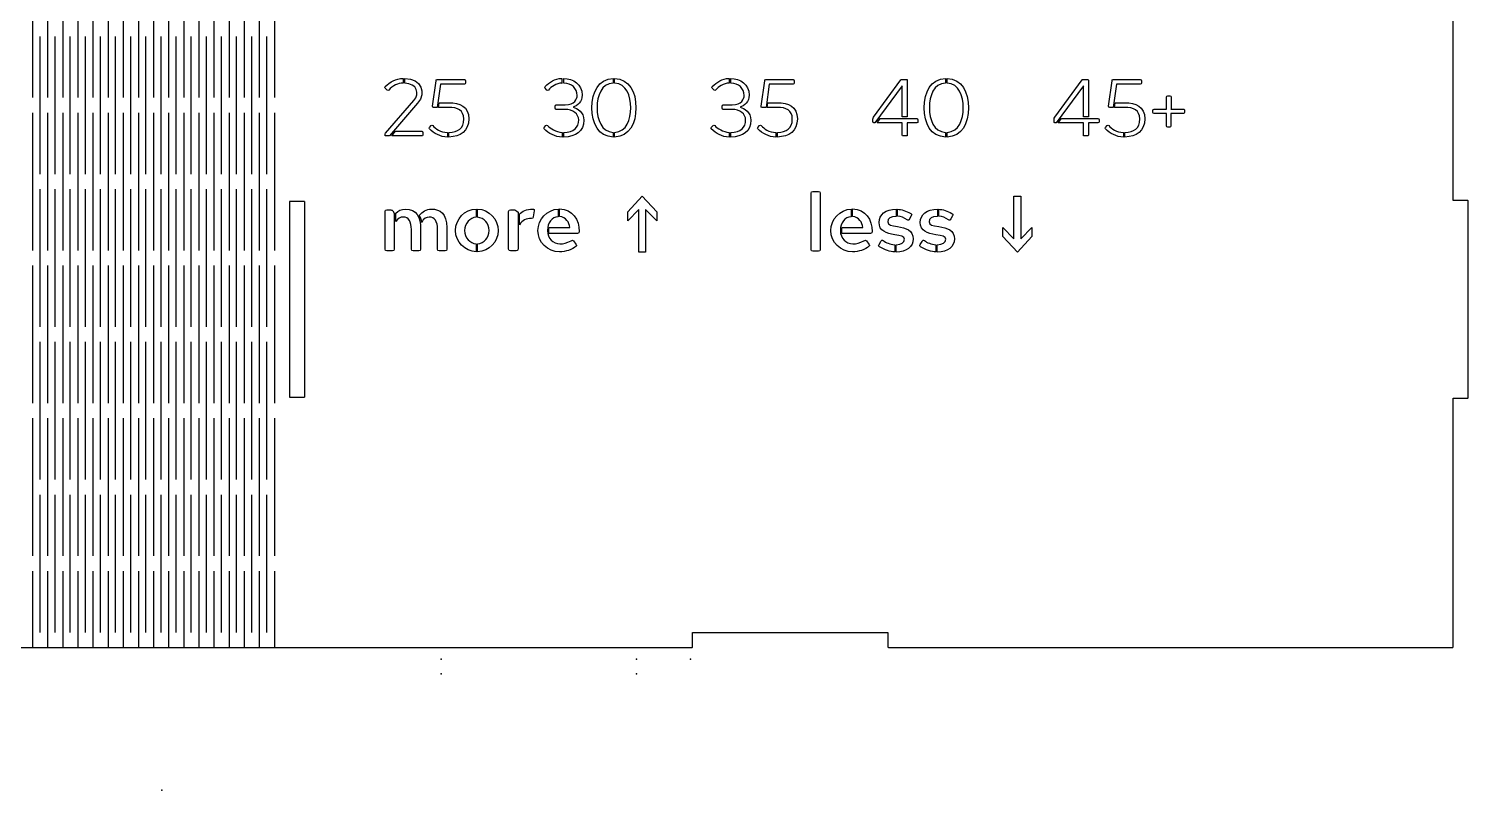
# Model space of a CAD drawing. Header units: centimetres. Extents: x 0 to 98.9, y 0 to 60.
# Drawn here: x 28.56 to 57.13, y 0 to 15.11 of the extents above; entities that cross this region are included whole.
import ezdxf

# ---------------------------------------------------------------- set-up
doc = ezdxf.new("R2010")
doc.units = ezdxf.units.CM
doc.header["$MEASUREMENT"] = 0
for name, color, linetype in [('librarydisplayBookMeasured-cut v5_Inner side slot', 7, 'Continuous'), ('librarydisplayBookMeasured-cut v5_Sketch7', 7, 'Continuous'), ('librarydisplayNEW v15_Front face', 7, 'Continuous'), ('librarydisplayNEW v15_LED supports', 7, 'Continuous')]:
    doc.layers.add(name, color=color, linetype=linetype)

# ---------------------------------------------------------------- blocks, each defined once
blk = doc.blocks.new('librarydisplayNEWv15')
at = {"layer": 'librarydisplayNEW v15_Front face'}
for p, q in [((4.787, 14.126), (4.787, 14.033)), ((4.787, 14.033), (4.791, 14.033)), ((4.82, 14.033), (4.82, 14.126)), ((5.372, 13.574), (5.443, 14.081)), ((5.465, 14.104), (6.006, 14.104)), ((5.528, 14.011), (5.465, 13.552)), ((6.006, 14.011), (5.528, 14.011)), ((6.028, 14.081), (6.028, 14.033)), ((7.939, 14.126), (7.939, 14.033)), ((7.939, 14.033), (7.943, 14.033)), ((7.98, 14.033), (7.98, 14.126)), ((8.958, 14.126), (8.958, 14.033)), ((8.987, 14.033), (8.987, 14.126)), ((11.258, 14.126), (11.258, 14.033)), ((11.258, 14.033), (11.262, 14.033)), ((11.295, 14.033), (11.295, 14.126)), ((11.895, 13.574), (11.966, 14.081)), ((11.988, 14.104), (12.529, 14.104)), ((12.055, 14.011), (11.992, 13.552)), ((12.529, 14.011), (12.055, 14.011)), ((12.551, 14.081), (12.551, 14.033)), ((14.129, 13.359), (14.67, 14.096)), ((14.696, 14.107), (14.773, 14.107)), ((14.796, 14.085), (14.796, 13.367)), ((15.555, 14.126), (15.555, 14.033)), ((15.588, 14.033), (15.588, 14.126)), ((17.726, 13.359), (18.266, 14.096)), ((18.292, 14.107), (18.37, 14.107)), ((18.392, 14.085), (18.392, 13.367)), ((18.792, 13.574), (18.863, 14.081)), ((18.885, 14.104), (19.422, 14.104)), ((18.948, 14.011), (18.885, 13.552)), ((19.422, 14.011), (18.948, 14.011)), ((19.444, 14.081), (19.444, 14.033)), ((4.468, 13.896), (4.431, 13.933)), ((7.643, 13.896), (7.606, 13.933)), ((10.962, 13.896), (10.925, 13.933)), ((14.696, 13.978), (14.155, 13.248)), ((14.696, 13.363), (14.696, 13.978)), ((18.292, 13.978), (17.751, 13.248)), ((18.292, 13.363), (18.292, 13.978)), ((19.944, 13.515), (19.944, 13.759)), ((19.967, 13.781), (20.011, 13.781)), ((20.033, 13.759), (20.033, 13.518)), ((4.439, 13.041), (5.002, 13.689)), ((5.076, 13.633), (4.517, 12.985)), ((5.465, 13.552), (5.394, 13.552)), ((5.491, 13.552), (5.502, 13.644)), ((5.691, 13.552), (5.491, 13.552)), ((5.502, 13.644), (5.691, 13.644)), ((7.806, 13.533), (7.806, 13.578)), ((7.828, 13.6), (8.006, 13.6)), ((7.998, 13.511), (7.828, 13.511)), ((11.121, 13.533), (11.121, 13.578)), ((11.143, 13.6), (11.321, 13.6)), ((11.314, 13.511), (11.143, 13.511)), ((11.992, 13.552), (11.917, 13.552)), ((12.014, 13.552), (12.025, 13.644)), ((12.214, 13.552), (12.014, 13.552)), ((12.025, 13.644), (12.214, 13.644)), ((18.885, 13.552), (18.815, 13.552)), ((18.911, 13.552), (18.922, 13.644)), ((19.111, 13.552), (18.911, 13.552)), ((18.922, 13.644), (19.111, 13.644)), ((19.674, 13.452), (19.674, 13.492)), ((19.696, 13.515), (19.944, 13.515)), ((20.03, 13.518), (20.278, 13.518)), ((20.033, 13.518), (20.03, 13.518)), ((20.3, 13.496), (20.3, 13.452)), ((5.309, 13.152), (5.346, 13.189)), ((7.587, 13.155), (7.621, 13.192)), ((10.906, 13.155), (10.94, 13.192)), ((11.829, 13.152), (11.866, 13.189)), ((14.114, 13.27), (14.114, 13.315)), ((14.155, 13.248), (14.133, 13.248)), ((14.196, 13.244), (14.258, 13.329)), ((14.696, 13.244), (14.196, 13.244)), ((14.258, 13.329), (14.985, 13.329)), ((14.696, 13.367), (14.696, 13.363)), ((14.796, 13.367), (14.696, 13.367)), ((14.696, 13.007), (14.696, 13.244)), ((14.796, 13.244), (14.796, 13.007)), ((14.985, 13.244), (14.796, 13.244)), ((15.007, 13.307), (15.007, 13.267)), ((17.711, 13.27), (17.711, 13.315)), ((17.751, 13.248), (17.729, 13.248)), ((17.792, 13.244), (17.855, 13.329)), ((18.292, 13.244), (17.792, 13.244)), ((17.855, 13.329), (18.581, 13.329)), ((18.392, 13.367), (18.292, 13.367)), ((18.292, 13.367), (18.292, 13.363)), ((18.292, 13.007), (18.292, 13.244)), ((18.392, 13.244), (18.392, 13.007)), ((18.581, 13.244), (18.392, 13.244)), ((18.603, 13.307), (18.603, 13.267)), ((18.729, 13.152), (18.766, 13.189)), ((19.944, 13.429), (19.696, 13.429)), ((19.944, 13.181), (19.944, 13.429)), ((20.007, 13.159), (19.967, 13.159)), ((20.278, 13.429), (20.03, 13.429)), ((20.03, 13.429), (20.03, 13.181)), ((4.428, 12.996), (4.428, 13.011)), ((4.517, 12.985), (4.439, 12.985)), ((4.561, 12.985), (4.639, 13.078)), ((5.157, 12.985), (4.561, 12.985)), ((4.639, 13.078), (5.157, 13.078)), ((5.18, 13.055), (5.18, 13.007)), ((5.669, 13.052), (5.669, 12.963)), ((5.694, 12.963), (5.694, 13.055)), ((5.694, 13.055), (5.698, 13.055)), ((7.943, 13.055), (7.943, 12.963)), ((7.976, 12.963), (7.976, 13.055)), ((8.958, 13.055), (8.958, 12.963)), ((8.987, 12.963), (8.987, 13.055)), ((11.262, 13.055), (11.262, 12.963)), ((11.291, 12.963), (11.291, 13.055)), ((12.188, 13.052), (12.188, 12.963)), ((12.217, 12.963), (12.217, 13.055)), ((12.217, 13.055), (12.221, 13.055)), ((14.773, 12.985), (14.718, 12.985)), ((15.555, 13.055), (15.555, 12.963)), ((15.588, 12.963), (15.588, 13.055)), ((18.37, 12.985), (18.315, 12.985)), ((19.089, 13.052), (19.089, 12.963)), ((19.115, 12.963), (19.115, 13.055)), ((19.115, 13.055), (19.118, 13.055)), ((9.247, 11.477), (9.532, 11.789)), ((9.532, 11.789), (9.824, 11.477)), ((12.888, 10.733), (12.888, 11.848)), ((12.921, 11.881), (13.036, 11.881)), ((13.069, 11.848), (13.069, 10.733)), ((16.914, 10.944), (16.914, 11.789)), ((16.914, 11.789), (17.048, 11.789)), ((17.048, 11.789), (17.048, 10.944)), ((4.431, 10.737), (4.431, 11.485)), ((4.465, 11.518), (4.524, 11.518)), ((4.583, 11.5), (4.613, 11.455)), ((4.613, 11.455), (4.613, 10.737)), ((4.646, 11.451), (4.642, 11.451)), ((4.646, 11.285), (4.646, 11.451)), ((6.239, 11.533), (6.239, 11.37)), ((6.265, 11.37), (6.265, 11.533)), ((6.883, 10.737), (6.883, 11.485)), ((6.917, 11.518), (6.976, 11.518)), ((7.069, 11.47), (7.069, 10.737)), ((7.391, 11.5), (7.372, 11.381)), ((7.869, 11.533), (7.869, 11.381)), ((7.895, 11.385), (7.895, 11.537)), ((9.469, 11.522), (9.247, 11.3)), ((9.247, 11.3), (9.247, 11.477)), ((9.469, 10.677), (9.469, 11.522)), ((9.824, 11.3), (9.602, 11.522)), ((9.602, 11.522), (9.602, 10.677)), ((9.824, 11.477), (9.824, 11.3)), ((13.684, 11.533), (13.684, 11.381)), ((13.71, 11.385), (13.71, 11.537)), ((14.577, 11.529), (14.577, 11.388)), ((14.603, 11.392), (14.603, 11.529)), ((15.396, 11.529), (15.396, 11.388)), ((15.421, 11.392), (15.421, 11.529)), ((5.654, 11.166), (5.654, 10.737)), ((7.098, 11.426), (7.094, 11.426)), ((7.098, 11.222), (7.098, 11.426)), ((7.687, 11.17), (8.098, 11.17)), ((13.503, 11.17), (13.914, 11.17)), ((14.877, 11.396), (14.84, 11.337)), ((15.696, 11.396), (15.659, 11.337)), ((16.692, 11.166), (16.914, 10.944)), ((16.692, 10.988), (16.692, 11.166)), ((17.048, 10.944), (17.27, 11.166)), ((17.27, 11.166), (17.27, 10.988)), ((4.953, 10.737), (4.953, 11.125)), ((5.135, 11.144), (5.135, 10.737)), ((5.472, 10.737), (5.472, 11.125)), ((7.654, 11.111), (7.654, 11.103)), ((8.25, 11.051), (7.683, 11.051)), ((8.169, 10.9), (8.217, 10.84)), ((13.469, 11.111), (13.469, 11.103)), ((14.066, 11.051), (13.499, 11.051)), ((13.984, 10.9), (14.032, 10.84)), ((14.236, 10.833), (14.273, 10.892)), ((15.055, 10.833), (15.092, 10.892)), ((16.985, 10.677), (16.692, 10.988)), ((17.27, 10.988), (16.985, 10.677)), ((4.579, 10.703), (4.465, 10.703)), ((5.102, 10.703), (4.987, 10.703)), ((5.62, 10.703), (5.505, 10.703)), ((6.239, 10.844), (6.239, 10.685)), ((6.265, 10.685), (6.265, 10.844)), ((7.032, 10.703), (6.917, 10.703)), ((7.069, 10.737), (7.065, 10.737)), ((9.602, 10.677), (9.469, 10.677)), ((13.036, 10.7), (12.921, 10.7)), ((14.547, 10.825), (14.547, 10.685)), ((14.573, 10.681), (14.573, 10.825)), ((15.366, 10.825), (15.366, 10.685)), ((15.392, 10.681), (15.392, 10.825))]:
    blk.add_line(p, q, dxfattribs=at)
for points in [[(4.431, 13.963), (4.528, 14.059), (4.642, 14.122), (4.787, 14.126)], [(4.791, 14.033), (4.683, 14.03), (4.583, 13.985), (4.502, 13.896)], [(4.82, 14.126), (5.146, 14.118), (5.261, 13.844), (5.076, 13.633)], [(5.002, 13.689), (5.12, 13.822), (5.068, 14.026), (4.82, 14.033)], [(5.443, 14.081), (5.443, 14.1), (5.446, 14.104), (5.465, 14.104)], [(6.006, 14.104), (6.02, 14.104), (6.028, 14.1), (6.028, 14.081)], [(6.028, 14.033), (6.028, 14.018), (6.02, 14.011), (6.006, 14.011)], [(7.606, 13.963), (7.698, 14.055), (7.795, 14.122), (7.939, 14.126)], [(7.943, 14.033), (7.824, 14.03), (7.732, 13.963), (7.672, 13.896)], [(7.98, 14.126), (8.161, 14.118), (8.343, 14.015), (8.343, 13.793)], [(8.243, 13.785), (8.243, 13.937), (8.132, 14.026), (7.98, 14.033)], [(8.536, 13.544), (8.536, 13.855), (8.665, 14.115), (8.958, 14.126)], [(8.958, 14.033), (8.721, 14.026), (8.639, 13.778), (8.639, 13.544)], [(8.987, 14.126), (9.28, 14.115), (9.41, 13.855), (9.41, 13.544)], [(9.306, 13.544), (9.306, 13.778), (9.225, 14.022), (8.987, 14.033)], [(10.925, 13.963), (11.017, 14.055), (11.114, 14.122), (11.258, 14.126)], [(11.262, 14.033), (11.143, 14.03), (11.051, 13.963), (10.991, 13.896)], [(11.295, 14.126), (11.477, 14.118), (11.658, 14.015), (11.658, 13.793)], [(11.558, 13.785), (11.558, 13.937), (11.447, 14.026), (11.295, 14.033)], [(11.966, 14.081), (11.966, 14.1), (11.969, 14.104), (11.988, 14.104)], [(12.529, 14.104), (12.543, 14.104), (12.551, 14.1), (12.551, 14.081)], [(12.551, 14.033), (12.551, 14.018), (12.543, 14.011), (12.529, 14.011)], [(14.67, 14.096), (14.677, 14.104), (14.681, 14.107), (14.696, 14.107)], [(14.773, 14.107), (14.792, 14.107), (14.796, 14.1), (14.796, 14.085)], [(15.133, 13.544), (15.133, 13.855), (15.262, 14.115), (15.555, 14.126)], [(15.555, 14.033), (15.318, 14.026), (15.236, 13.778), (15.236, 13.544)], [(15.588, 14.126), (15.881, 14.115), (16.011, 13.855), (16.011, 13.544)], [(15.907, 13.544), (15.907, 13.778), (15.825, 14.022), (15.588, 14.033)], [(18.266, 14.096), (18.274, 14.104), (18.277, 14.107), (18.292, 14.107)], [(18.37, 14.107), (18.389, 14.107), (18.392, 14.1), (18.392, 14.085)], [(18.863, 14.081), (18.863, 14.1), (18.866, 14.104), (18.885, 14.104)], [(19.422, 14.104), (19.437, 14.104), (19.444, 14.1), (19.444, 14.081)], [(19.444, 14.033), (19.444, 14.018), (19.437, 14.011), (19.422, 14.011)], [(4.431, 13.933), (4.42, 13.944), (4.42, 13.952), (4.431, 13.963)], [(4.502, 13.896), (4.491, 13.885), (4.479, 13.885), (4.468, 13.896)], [(7.606, 13.933), (7.598, 13.944), (7.595, 13.952), (7.606, 13.963)], [(7.672, 13.896), (7.661, 13.885), (7.65, 13.885), (7.643, 13.896)], [(8.006, 13.6), (8.195, 13.6), (8.243, 13.722), (8.243, 13.785)], [(8.343, 13.793), (8.343, 13.67), (8.243, 13.578), (8.161, 13.555)], [(10.925, 13.933), (10.917, 13.944), (10.914, 13.952), (10.925, 13.963)], [(10.991, 13.896), (10.98, 13.885), (10.969, 13.885), (10.962, 13.896)], [(11.321, 13.6), (11.51, 13.6), (11.558, 13.722), (11.558, 13.785)], [(11.658, 13.793), (11.658, 13.67), (11.558, 13.578), (11.477, 13.555)], [(19.944, 13.759), (19.944, 13.774), (19.948, 13.781), (19.967, 13.781)], [(20.011, 13.781), (20.026, 13.781), (20.033, 13.774), (20.033, 13.759)], [(5.394, 13.552), (5.376, 13.552), (5.368, 13.555), (5.372, 13.574)], [(5.691, 13.644), (5.913, 13.644), (6.091, 13.567), (6.091, 13.326)], [(5.991, 13.322), (5.991, 13.492), (5.872, 13.552), (5.691, 13.552)], [(7.806, 13.578), (7.806, 13.592), (7.81, 13.6), (7.828, 13.6)], [(7.828, 13.511), (7.81, 13.511), (7.806, 13.515), (7.806, 13.533)], [(8.273, 13.304), (8.273, 13.422), (8.158, 13.511), (7.998, 13.511)], [(8.161, 13.555), (8.243, 13.533), (8.376, 13.459), (8.376, 13.296)], [(8.958, 12.963), (8.665, 12.97), (8.536, 13.233), (8.536, 13.544)], [(8.639, 13.544), (8.639, 13.311), (8.721, 13.066), (8.958, 13.055)], [(9.41, 13.544), (9.41, 13.233), (9.28, 12.974), (8.987, 12.963)], [(8.987, 13.055), (9.228, 13.066), (9.306, 13.311), (9.306, 13.544)], [(11.121, 13.578), (11.121, 13.592), (11.125, 13.6), (11.143, 13.6)], [(11.143, 13.511), (11.125, 13.511), (11.121, 13.515), (11.121, 13.533)], [(11.588, 13.304), (11.588, 13.422), (11.473, 13.511), (11.314, 13.511)], [(11.477, 13.555), (11.558, 13.533), (11.692, 13.459), (11.692, 13.296)], [(11.917, 13.552), (11.899, 13.552), (11.892, 13.555), (11.895, 13.574)], [(12.214, 13.644), (12.436, 13.644), (12.614, 13.567), (12.614, 13.326)], [(12.514, 13.322), (12.514, 13.492), (12.395, 13.552), (12.214, 13.552)], [(15.555, 12.963), (15.262, 12.97), (15.133, 13.233), (15.133, 13.544)], [(15.236, 13.544), (15.236, 13.311), (15.318, 13.066), (15.555, 13.055)], [(15.588, 13.055), (15.829, 13.066), (15.907, 13.311), (15.907, 13.544)], [(16.011, 13.544), (16.011, 13.233), (15.881, 12.974), (15.588, 12.963)], [(18.815, 13.552), (18.796, 13.552), (18.789, 13.555), (18.792, 13.574)], [(19.111, 13.644), (19.333, 13.644), (19.511, 13.567), (19.511, 13.326)], [(19.411, 13.322), (19.411, 13.492), (19.292, 13.552), (19.111, 13.552)], [(19.674, 13.492), (19.674, 13.511), (19.678, 13.515), (19.696, 13.515)], [(19.696, 13.429), (19.678, 13.429), (19.674, 13.437), (19.674, 13.452)], [(20.278, 13.518), (20.293, 13.518), (20.3, 13.515), (20.3, 13.496)], [(20.3, 13.452), (20.3, 13.437), (20.296, 13.429), (20.278, 13.429)], [(5.309, 13.126), (5.298, 13.137), (5.302, 13.141), (5.309, 13.152)], [(5.346, 13.189), (5.357, 13.2), (5.365, 13.2), (5.376, 13.189)], [(5.376, 13.189), (5.435, 13.129), (5.528, 13.055), (5.669, 13.052)], [(6.091, 13.326), (6.091, 13.081), (5.928, 12.97), (5.694, 12.963)], [(5.698, 13.055), (5.876, 13.059), (5.991, 13.126), (5.991, 13.322)], [(7.587, 13.126), (7.576, 13.137), (7.58, 13.144), (7.587, 13.155)], [(7.621, 13.192), (7.632, 13.204), (7.639, 13.204), (7.654, 13.192)], [(7.654, 13.192), (7.713, 13.129), (7.817, 13.063), (7.943, 13.055)], [(7.976, 13.055), (8.18, 13.059), (8.273, 13.148), (8.273, 13.304)], [(8.376, 13.296), (8.376, 13.074), (8.213, 12.966), (7.976, 12.963)], [(10.906, 13.126), (10.895, 13.137), (10.899, 13.144), (10.906, 13.155)], [(10.94, 13.192), (10.951, 13.204), (10.958, 13.204), (10.973, 13.192)], [(10.973, 13.192), (11.032, 13.129), (11.136, 13.063), (11.262, 13.055)], [(11.291, 13.055), (11.495, 13.059), (11.588, 13.148), (11.588, 13.304)], [(11.692, 13.296), (11.692, 13.074), (11.529, 12.966), (11.291, 12.963)], [(11.829, 13.126), (11.817, 13.137), (11.821, 13.141), (11.829, 13.152)], [(11.866, 13.189), (11.877, 13.2), (11.884, 13.2), (11.895, 13.189)], [(11.895, 13.189), (11.955, 13.129), (12.047, 13.055), (12.188, 13.052)], [(12.614, 13.326), (12.614, 13.081), (12.451, 12.97), (12.217, 12.963)], [(12.221, 13.055), (12.399, 13.059), (12.514, 13.126), (12.514, 13.322)], [(14.114, 13.315), (14.114, 13.333), (14.118, 13.341), (14.129, 13.359)], [(14.133, 13.248), (14.121, 13.248), (14.114, 13.252), (14.114, 13.27)], [(14.985, 13.329), (14.999, 13.329), (15.007, 13.326), (15.007, 13.307)], [(15.007, 13.267), (15.007, 13.248), (15.003, 13.244), (14.985, 13.244)], [(17.711, 13.315), (17.711, 13.333), (17.714, 13.341), (17.726, 13.359)], [(17.729, 13.248), (17.718, 13.248), (17.711, 13.252), (17.711, 13.27)], [(18.581, 13.329), (18.596, 13.329), (18.603, 13.326), (18.603, 13.307)], [(18.603, 13.267), (18.603, 13.248), (18.6, 13.244), (18.581, 13.244)], [(18.729, 13.126), (18.718, 13.137), (18.722, 13.141), (18.729, 13.152)], [(18.766, 13.189), (18.778, 13.2), (18.785, 13.2), (18.796, 13.189)], [(18.796, 13.189), (18.855, 13.129), (18.948, 13.055), (19.089, 13.052)], [(19.511, 13.326), (19.511, 13.081), (19.348, 12.97), (19.115, 12.963)], [(19.118, 13.055), (19.296, 13.059), (19.411, 13.126), (19.411, 13.322)], [(19.967, 13.159), (19.948, 13.159), (19.944, 13.163), (19.944, 13.181)], [(20.03, 13.181), (20.03, 13.163), (20.022, 13.159), (20.007, 13.159)], [(4.428, 13.011), (4.428, 13.022), (4.431, 13.029), (4.439, 13.041)], [(4.439, 12.985), (4.428, 12.985), (4.428, 12.989), (4.428, 12.996)], [(5.157, 13.078), (5.176, 13.078), (5.18, 13.074), (5.18, 13.055)], [(5.18, 13.007), (5.18, 12.989), (5.176, 12.985), (5.157, 12.985)], [(5.669, 12.963), (5.52, 12.966), (5.406, 13.033), (5.309, 13.126)], [(7.943, 12.963), (7.795, 12.966), (7.68, 13.033), (7.587, 13.126)], [(11.262, 12.963), (11.114, 12.966), (10.999, 13.033), (10.906, 13.126)], [(12.188, 12.963), (12.04, 12.966), (11.925, 13.033), (11.829, 13.126)], [(14.718, 12.985), (14.703, 12.985), (14.696, 12.989), (14.696, 13.007)], [(14.796, 13.007), (14.796, 12.989), (14.792, 12.985), (14.773, 12.985)], [(18.315, 12.985), (18.3, 12.985), (18.292, 12.989), (18.292, 13.007)], [(18.392, 13.007), (18.392, 12.989), (18.389, 12.985), (18.37, 12.985)], [(19.089, 12.963), (18.941, 12.966), (18.826, 13.033), (18.729, 13.126)], [(12.888, 11.848), (12.888, 11.874), (12.895, 11.881), (12.921, 11.881)], [(13.036, 11.881), (13.062, 11.881), (13.069, 11.874), (13.069, 11.848)], [(4.431, 11.485), (4.431, 11.511), (4.442, 11.518), (4.465, 11.518)], [(4.524, 11.518), (4.553, 11.518), (4.572, 11.514), (4.583, 11.5)], [(4.642, 11.451), (4.69, 11.503), (4.753, 11.533), (4.828, 11.533)], [(4.828, 11.533), (5.057, 11.533), (5.135, 11.37), (5.135, 11.144)], [(5.109, 11.403), (5.168, 11.488), (5.25, 11.533), (5.346, 11.533)], [(5.346, 11.533), (5.524, 11.533), (5.654, 11.44), (5.654, 11.166)], [(5.828, 11.107), (5.828, 11.337), (6.009, 11.526), (6.239, 11.533)], [(6.265, 11.533), (6.494, 11.526), (6.676, 11.333), (6.676, 11.107)], [(6.883, 11.485), (6.883, 11.511), (6.891, 11.518), (6.917, 11.518)], [(6.976, 11.518), (7.024, 11.518), (7.032, 11.507), (7.069, 11.47)], [(7.094, 11.426), (7.15, 11.496), (7.239, 11.533), (7.357, 11.533)], [(7.357, 11.533), (7.391, 11.533), (7.395, 11.522), (7.391, 11.5)], [(7.465, 11.107), (7.465, 11.329), (7.643, 11.526), (7.869, 11.533)], [(7.895, 11.537), (8.154, 11.529), (8.284, 11.322), (8.284, 11.088)], [(13.28, 11.107), (13.28, 11.329), (13.458, 11.526), (13.684, 11.533)], [(13.71, 11.537), (13.969, 11.529), (14.099, 11.322), (14.099, 11.088)], [(14.236, 11.27), (14.236, 11.422), (14.366, 11.537), (14.577, 11.529)], [(14.603, 11.529), (14.681, 11.526), (14.77, 11.5), (14.866, 11.444)], [(14.866, 11.444), (14.892, 11.429), (14.884, 11.418), (14.877, 11.396)], [(15.055, 11.27), (15.055, 11.422), (15.184, 11.537), (15.396, 11.529)], [(15.421, 11.529), (15.499, 11.526), (15.588, 11.5), (15.684, 11.444)], [(15.684, 11.444), (15.71, 11.429), (15.703, 11.418), (15.696, 11.396)], [(4.787, 11.374), (4.731, 11.374), (4.679, 11.351), (4.646, 11.285)], [(4.953, 11.125), (4.953, 11.281), (4.898, 11.374), (4.787, 11.374)], [(5.157, 11.27), (5.154, 11.318), (5.135, 11.377), (5.109, 11.403)], [(5.305, 11.374), (5.254, 11.37), (5.191, 11.348), (5.157, 11.27)], [(5.472, 11.125), (5.472, 11.296), (5.409, 11.374), (5.305, 11.374)], [(6.239, 11.37), (6.117, 11.363), (6.009, 11.255), (6.009, 11.107)], [(6.494, 11.107), (6.494, 11.248), (6.394, 11.363), (6.265, 11.37)], [(7.335, 11.348), (7.235, 11.348), (7.146, 11.311), (7.098, 11.222)], [(7.372, 11.381), (7.369, 11.355), (7.361, 11.348), (7.335, 11.348)], [(7.869, 11.381), (7.739, 11.374), (7.654, 11.263), (7.654, 11.111)], [(7.683, 11.051), (7.68, 11.085), (7.68, 11.133), (7.687, 11.17)], [(8.098, 11.17), (8.087, 11.263), (8.024, 11.377), (7.895, 11.385)], [(13.684, 11.381), (13.555, 11.374), (13.469, 11.263), (13.469, 11.111)], [(13.499, 11.051), (13.495, 11.085), (13.495, 11.133), (13.503, 11.17)], [(13.914, 11.17), (13.903, 11.263), (13.84, 11.377), (13.71, 11.385)], [(14.547, 11.025), (14.381, 11.048), (14.236, 11.1), (14.236, 11.27)], [(14.577, 11.388), (14.458, 11.388), (14.41, 11.348), (14.41, 11.281)], [(14.41, 11.281), (14.41, 11.218), (14.481, 11.203), (14.603, 11.185)], [(14.795, 11.322), (14.736, 11.359), (14.673, 11.388), (14.603, 11.392)], [(14.603, 11.185), (14.77, 11.163), (14.914, 11.111), (14.914, 10.94)], [(14.84, 11.337), (14.829, 11.314), (14.818, 11.303), (14.795, 11.322)], [(15.366, 11.025), (15.199, 11.048), (15.055, 11.1), (15.055, 11.27)], [(15.396, 11.388), (15.277, 11.388), (15.229, 11.348), (15.229, 11.281)], [(15.229, 11.281), (15.229, 11.218), (15.299, 11.203), (15.421, 11.185)], [(15.614, 11.322), (15.555, 11.359), (15.492, 11.388), (15.421, 11.392)], [(15.421, 11.185), (15.588, 11.163), (15.733, 11.111), (15.733, 10.94)], [(15.659, 11.337), (15.647, 11.314), (15.636, 11.303), (15.614, 11.322)], [(6.239, 10.685), (6.013, 10.692), (5.828, 10.881), (5.828, 11.107)], [(6.009, 11.107), (6.009, 10.966), (6.113, 10.851), (6.239, 10.844)], [(6.265, 10.844), (6.394, 10.855), (6.494, 10.966), (6.494, 11.107)], [(6.676, 11.107), (6.676, 10.881), (6.498, 10.692), (6.265, 10.685)], [(7.895, 10.685), (7.654, 10.685), (7.465, 10.874), (7.465, 11.107)], [(7.654, 11.103), (7.654, 10.955), (7.761, 10.844), (7.902, 10.844)], [(7.902, 10.844), (7.961, 10.844), (8.039, 10.855), (8.121, 10.903)], [(8.121, 10.903), (8.146, 10.914), (8.154, 10.922), (8.169, 10.9)], [(8.284, 11.088), (8.284, 11.063), (8.28, 11.051), (8.25, 11.051)], [(13.71, 10.685), (13.469, 10.685), (13.28, 10.874), (13.28, 11.107)], [(13.469, 11.103), (13.469, 10.955), (13.577, 10.844), (13.718, 10.844)], [(13.718, 10.844), (13.777, 10.844), (13.855, 10.855), (13.936, 10.903)], [(13.936, 10.903), (13.962, 10.914), (13.969, 10.922), (13.984, 10.9)], [(14.099, 11.088), (14.099, 11.063), (14.095, 11.051), (14.066, 11.051)], [(14.273, 10.892), (14.284, 10.914), (14.292, 10.925), (14.318, 10.907)], [(14.318, 10.907), (14.369, 10.87), (14.455, 10.829), (14.547, 10.825)], [(14.74, 10.933), (14.74, 10.985), (14.67, 11.011), (14.547, 11.025)], [(14.914, 10.94), (14.914, 10.788), (14.784, 10.677), (14.573, 10.681)], [(14.573, 10.825), (14.684, 10.825), (14.74, 10.874), (14.74, 10.933)], [(15.092, 10.892), (15.103, 10.914), (15.11, 10.925), (15.136, 10.907)], [(15.136, 10.907), (15.188, 10.87), (15.273, 10.829), (15.366, 10.825)], [(15.559, 10.933), (15.559, 10.985), (15.488, 11.011), (15.366, 11.025)], [(15.733, 10.94), (15.733, 10.788), (15.603, 10.677), (15.392, 10.681)], [(15.392, 10.825), (15.503, 10.825), (15.559, 10.874), (15.559, 10.933)], [(4.465, 10.703), (4.442, 10.703), (4.431, 10.711), (4.431, 10.737)], [(4.613, 10.737), (4.613, 10.711), (4.605, 10.703), (4.579, 10.703)], [(4.987, 10.703), (4.961, 10.703), (4.953, 10.711), (4.953, 10.737)], [(5.135, 10.737), (5.135, 10.711), (5.128, 10.703), (5.102, 10.703)], [(5.505, 10.703), (5.479, 10.703), (5.472, 10.711), (5.472, 10.737)], [(5.654, 10.737), (5.654, 10.711), (5.646, 10.703), (5.62, 10.703)], [(6.917, 10.703), (6.891, 10.703), (6.883, 10.711), (6.883, 10.737)], [(7.065, 10.737), (7.065, 10.711), (7.057, 10.703), (7.032, 10.703)], [(8.221, 10.796), (8.146, 10.725), (8.013, 10.685), (7.895, 10.685)], [(8.217, 10.84), (8.232, 10.822), (8.235, 10.811), (8.221, 10.796)], [(12.921, 10.7), (12.895, 10.7), (12.888, 10.707), (12.888, 10.733)], [(13.069, 10.733), (13.069, 10.707), (13.062, 10.7), (13.036, 10.7)], [(14.036, 10.796), (13.962, 10.725), (13.829, 10.685), (13.71, 10.685)], [(14.032, 10.84), (14.047, 10.822), (14.051, 10.811), (14.036, 10.796)], [(14.244, 10.785), (14.221, 10.8), (14.225, 10.811), (14.236, 10.833)], [(14.547, 10.685), (14.458, 10.688), (14.347, 10.718), (14.244, 10.785)], [(15.062, 10.785), (15.04, 10.8), (15.044, 10.811), (15.055, 10.833)], [(15.366, 10.685), (15.277, 10.688), (15.166, 10.718), (15.062, 10.785)]]:
    blk.add_open_spline(points, degree=3, dxfattribs=at)
blk.add_point((0, 0), dxfattribs=at)
at = {"layer": 'librarydisplayNEW v15_LED supports'}
blk.add_point((0, 0), dxfattribs=at)

msp = doc.modelspace()

# ---------------------------------------------------------------- linework, layer by layer
at = {"layer": 'librarydisplayBookMeasured-cut v5_Inner side slot'}
for p, q in [((34.031, 11.683), (33.731, 11.683)), ((33.731, 11.683), (33.731, 7.803)), ((34.031, 11.683), (34.031, 7.803)), ((33.731, 7.803), (34.031, 7.803))]:
    msp.add_line(p, q, dxfattribs=at)
at = {"layer": 'librarydisplayBookMeasured-cut v5_Sketch7'}
for p, q in [((28.631, 16.477), (28.631, 13.745)), ((28.931, 16.477), (28.931, 13.745)), ((29.231, 16.477), (29.231, 13.745)), ((29.531, 16.477), (29.531, 13.745)), ((29.831, 16.477), (29.831, 13.745)), ((30.131, 16.477), (30.131, 13.745)), ((30.431, 16.477), (30.431, 13.745)), ((30.731, 16.477), (30.731, 13.745)), ((31.031, 16.477), (31.031, 13.745)), ((31.331, 16.477), (31.331, 13.745)), ((31.631, 16.477), (31.631, 13.745)), ((31.931, 16.477), (31.931, 13.745)), ((32.231, 16.477), (32.231, 13.745)), ((32.531, 16.477), (32.531, 13.745)), ((32.831, 16.477), (32.831, 13.745)), ((33.131, 16.477), (33.131, 13.745)), ((33.431, 16.477), (33.431, 13.745)), ((56.832, 11.703), (56.832, 16.183)), ((28.781, 12.229), (28.781, 14.961)), ((29.081, 12.229), (29.081, 14.961)), ((29.381, 12.229), (29.381, 14.961)), ((29.681, 12.229), (29.681, 14.961)), ((29.981, 12.229), (29.981, 14.961)), ((30.281, 12.229), (30.281, 14.961)), ((30.581, 12.229), (30.581, 14.961)), ((30.881, 12.229), (30.881, 14.961)), ((31.181, 12.229), (31.181, 14.961)), ((31.481, 12.229), (31.481, 14.961)), ((31.781, 12.229), (31.781, 14.961)), ((32.081, 12.229), (32.081, 14.961)), ((32.381, 12.229), (32.381, 14.961)), ((32.681, 12.229), (32.681, 14.961)), ((32.981, 12.229), (32.981, 14.961)), ((33.281, 12.229), (33.281, 14.961)), ((28.631, 13.445), (28.631, 10.713)), ((28.931, 13.445), (28.931, 10.713)), ((29.231, 13.445), (29.231, 10.713)), ((29.531, 13.445), (29.531, 10.713)), ((29.831, 13.445), (29.831, 10.713)), ((30.131, 13.445), (30.131, 10.713)), ((30.431, 13.445), (30.431, 10.713)), ((30.731, 13.445), (30.731, 10.713)), ((31.031, 13.445), (31.031, 10.713)), ((31.331, 13.445), (31.331, 10.713)), ((31.631, 13.445), (31.631, 10.713)), ((31.931, 13.445), (31.931, 10.713)), ((32.231, 13.445), (32.231, 10.713)), ((32.531, 13.445), (32.531, 10.713)), ((32.831, 13.445), (32.831, 10.713)), ((33.131, 13.445), (33.131, 10.713)), ((33.431, 13.445), (33.431, 10.713)), ((28.781, 9.197), (28.781, 11.929)), ((29.081, 9.197), (29.081, 11.929)), ((29.381, 9.197), (29.381, 11.929)), ((29.681, 9.197), (29.681, 11.929)), ((29.981, 9.197), (29.981, 11.929)), ((30.281, 9.197), (30.281, 11.929)), ((30.581, 9.197), (30.581, 11.929)), ((30.881, 9.197), (30.881, 11.929)), ((31.181, 9.197), (31.181, 11.929)), ((31.481, 9.197), (31.481, 11.929)), ((31.781, 9.197), (31.781, 11.929)), ((32.081, 9.197), (32.081, 11.929)), ((32.381, 9.197), (32.381, 11.929)), ((32.681, 9.197), (32.681, 11.929)), ((32.981, 9.197), (32.981, 11.929)), ((33.281, 9.197), (33.281, 11.929)), ((57.122, 11.703), (56.832, 11.703)), ((57.124, 11.703), (57.122, 11.703)), ((57.13, 11.7), (57.124, 11.703)), ((57.132, 11.695), (57.13, 11.7)), ((57.132, 11.693), (57.132, 11.695)), ((57.132, 7.793), (57.132, 11.693)), ((28.631, 10.413), (28.631, 7.681)), ((28.931, 10.413), (28.931, 7.681)), ((29.231, 10.413), (29.231, 7.681)), ((29.531, 10.413), (29.531, 7.681)), ((29.831, 10.413), (29.831, 7.681)), ((30.131, 10.413), (30.131, 7.681)), ((30.431, 10.413), (30.431, 7.681)), ((30.731, 10.413), (30.731, 7.681)), ((31.031, 10.413), (31.031, 7.681)), ((31.331, 10.413), (31.331, 7.681)), ((31.631, 10.413), (31.631, 7.681)), ((31.931, 10.413), (31.931, 7.681)), ((32.231, 10.413), (32.231, 7.681)), ((32.531, 10.413), (32.531, 7.681)), ((32.831, 10.413), (32.831, 7.681)), ((33.131, 10.413), (33.131, 7.681)), ((33.431, 10.413), (33.431, 7.681)), ((28.781, 6.165), (28.781, 8.897)), ((29.081, 6.165), (29.081, 8.897)), ((29.381, 6.165), (29.381, 8.897)), ((29.681, 6.165), (29.681, 8.897)), ((29.981, 6.165), (29.981, 8.897)), ((30.281, 6.165), (30.281, 8.897)), ((30.581, 6.165), (30.581, 8.897)), ((30.881, 6.165), (30.881, 8.897)), ((31.181, 6.165), (31.181, 8.897)), ((31.481, 6.165), (31.481, 8.897)), ((31.781, 6.165), (31.781, 8.897)), ((32.081, 6.165), (32.081, 8.897)), ((32.381, 6.165), (32.381, 8.897)), ((32.681, 6.165), (32.681, 8.897)), ((32.981, 6.165), (32.981, 8.897)), ((33.281, 6.165), (33.281, 8.897)), ((56.832, 7.783), (57.122, 7.783)), ((56.832, 2.841), (56.832, 7.783)), ((57.122, 7.783), (57.124, 7.783)), ((57.124, 7.783), (57.13, 7.786)), ((57.13, 7.786), (57.132, 7.791)), ((57.132, 7.791), (57.132, 7.793)), ((28.631, 7.381), (28.631, 4.649)), ((28.931, 7.381), (28.931, 4.649)), ((29.231, 7.381), (29.231, 4.649)), ((29.531, 7.381), (29.531, 4.649)), ((29.831, 7.381), (29.831, 4.649)), ((30.131, 7.381), (30.131, 4.649)), ((30.431, 7.381), (30.431, 4.649)), ((30.731, 7.381), (30.731, 4.649)), ((31.031, 7.381), (31.031, 4.649)), ((31.331, 7.381), (31.331, 4.649)), ((31.631, 7.381), (31.631, 4.649)), ((31.931, 7.381), (31.931, 4.649)), ((32.231, 7.381), (32.231, 4.649)), ((32.531, 7.381), (32.531, 4.649)), ((32.831, 7.381), (32.831, 4.649)), ((33.131, 7.381), (33.131, 4.649)), ((33.431, 7.381), (33.431, 4.649)), ((28.781, 3.133), (28.781, 5.865)), ((29.081, 3.133), (29.081, 5.865)), ((29.381, 3.133), (29.381, 5.865)), ((29.681, 3.133), (29.681, 5.865)), ((29.981, 3.133), (29.981, 5.865)), ((30.281, 3.133), (30.281, 5.865)), ((30.581, 3.133), (30.581, 5.865)), ((30.881, 3.133), (30.881, 5.865)), ((31.181, 3.133), (31.181, 5.865)), ((31.481, 3.133), (31.481, 5.865)), ((31.781, 3.133), (31.781, 5.865)), ((32.081, 3.133), (32.081, 5.865)), ((32.381, 3.133), (32.381, 5.865)), ((32.681, 3.133), (32.681, 5.865)), ((32.981, 3.133), (32.981, 5.865)), ((33.281, 3.133), (33.281, 5.865)), ((28.631, 4.349), (28.631, 2.833)), ((28.931, 4.349), (28.931, 2.833)), ((29.231, 4.349), (29.231, 2.833)), ((29.531, 4.349), (29.531, 2.833)), ((29.831, 4.349), (29.831, 2.833)), ((30.131, 4.349), (30.131, 2.833)), ((30.431, 4.349), (30.431, 2.833)), ((30.731, 4.349), (30.731, 2.833)), ((31.031, 4.349), (31.031, 2.833)), ((31.331, 4.349), (31.331, 2.833)), ((31.631, 4.349), (31.631, 2.833)), ((31.931, 4.349), (31.931, 2.833)), ((32.231, 4.349), (32.231, 2.833)), ((32.531, 4.349), (32.531, 2.833)), ((32.831, 4.349), (32.831, 2.833)), ((33.131, 4.349), (33.131, 2.833)), ((33.431, 4.349), (33.431, 2.833)), ((41.732, 2.843), (41.732, 3.133)), ((41.732, 3.133), (45.612, 3.133)), ((45.612, 3.133), (45.612, 2.843)), ((4.94, 2.833), (41.722, 2.833)), ((41.722, 2.833), (41.724, 2.833)), ((41.724, 2.833), (41.73, 2.836)), ((41.73, 2.836), (41.732, 2.841)), ((41.732, 2.841), (41.732, 2.843)), ((45.612, 2.843), (45.612, 2.841)), ((45.612, 2.841), (45.615, 2.836)), ((45.615, 2.836), (45.621, 2.833)), ((45.621, 2.833), (45.622, 2.833)), ((45.622, 2.833), (56.824, 2.833)), ((56.824, 2.833), (56.83, 2.836)), ((56.83, 2.836), (56.832, 2.841))]:
    msp.add_line(p, q, dxfattribs=at)
for p in [(36.742, 2.6), (36.742, 2.598), (40.622, 2.6), (40.622, 2.598), (41.692, 2.6), (36.742, 2.308), (40.622, 2.308)]:
    msp.add_point(p, dxfattribs=at)

# ---------------------------------------------------------------- block references
msp.add_blockref('librarydisplayNEWv15', (31.2, 0))

doc.saveas('drawing.dxf')
